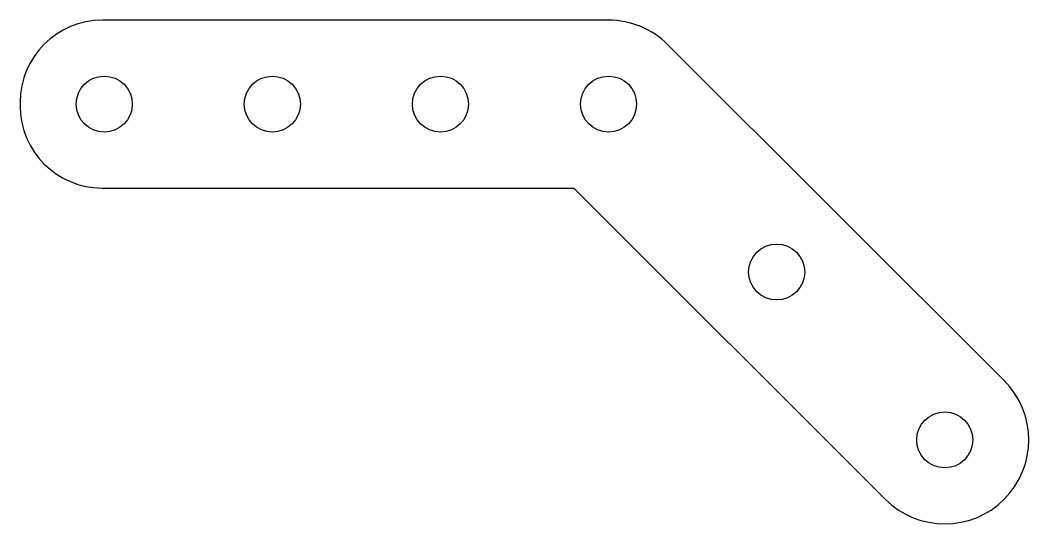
# Model space of a CAD drawing. Header units: millimetres. Extents: x 116.2 to 170.2, y 246.1 to 273.1.
import ezdxf

# ---------------------------------------------------------------- set-up
doc = ezdxf.new("R2010")
doc.units = ezdxf.units.MM
doc.layers.add('Default', color=7, linetype='Continuous')

msp = doc.modelspace()

# ---------------------------------------------------------------- linework, layer by layer
at = {"layer": 'Default', "color": 7, "linetype": 'Continuous'}
for p, q in [((147.701, 273.056), (120.601, 273.056)), ((168.883, 253.738), (150.883, 271.738)), ((116.201, 268.656), (116.201, 268.456)), ((120.601, 264.056), (145.838, 264.056)), ((145.838, 264.056), (162.519, 247.374))]:
    msp.add_line(p, q, dxfattribs=at)
for centre in [(120.701, 268.556), (129.701, 268.556), (138.701, 268.556), (147.701, 268.556), (156.701, 259.556), (165.701, 250.556)]:
    msp.add_circle(centre, 1.5, dxfattribs=at)
for centre, radius, start, end in [((120.601, 268.656), 4.4, 90, 180), ((147.701, 268.556), 4.5, 45, 90), ((120.601, 268.456), 4.4, 180, 270), ((165.701, 250.556), 4.5, 225, 45)]:
    msp.add_arc(centre, radius, start, end, dxfattribs=at)

doc.saveas('drawing.dxf')
